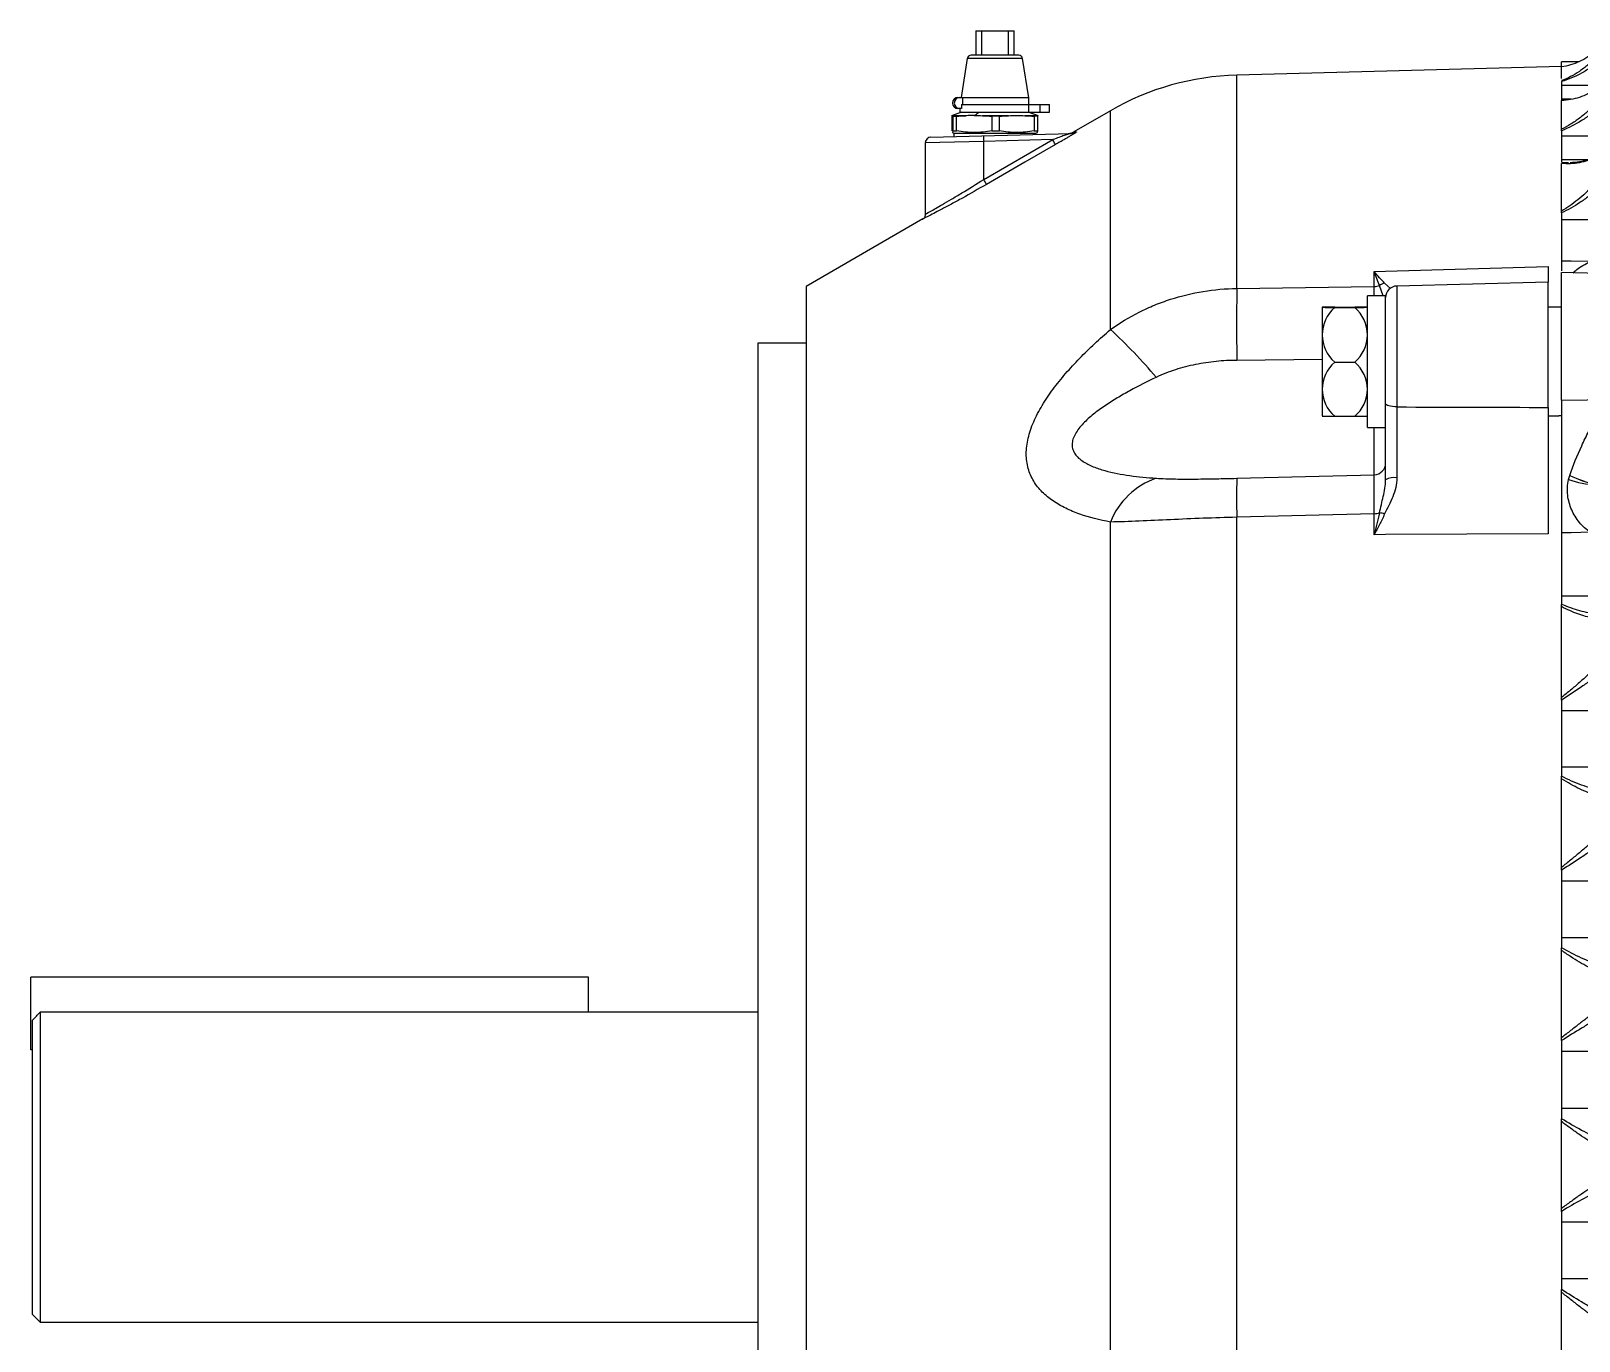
# Paper-space layout '_Back' of a CAD drawing. Header units: inches. Extents: x -13.8 to 10.2, y -6.3 to 9.3.
# Drawn here: x -13.76 to -5.75, y -0.91 to 5.86 of the extents above; entities that cross this region are included whole.
import ezdxf

# ---------------------------------------------------------------- set-up
doc = ezdxf.new("R2010")
doc.units = ezdxf.units.IN
doc.header["$MEASUREMENT"] = 0

psp = doc.layouts.new('_Back')

# ---------------------------------------------------------------- linework, layer by layer
at = {"color": 7, "linetype": 'Continuous', "lineweight": 25}
for p, q in [((-8.8735, 5.8642), (-8.8735, 5.7392)), ((-8.8735, 5.8642), (-8.6745, 5.8642)), ((-8.8437, 5.8642), (-8.8437, 5.7392)), ((-8.7048, 5.8642), (-8.7048, 5.7392)), ((-8.6745, 5.7392), (-8.6745, 5.8642)), ((-8.9167, 5.7224), (-8.9488, 5.5202)), ((-8.6511, 5.7392), (-8.8969, 5.7392)), ((-8.599, 5.5192), (-8.6313, 5.7224)), ((-5.7545, 5.705), (-5.844, 5.705)), ((-5.844, 5.6186), (-5.844, 5.705)), ((-5.844, 5.6801), (-7.5232, 5.6362)), ((-5.844, 5.6021), (-5.844, 5.5064)), ((-8.9466, 5.4442), (-8.9988, 5.426)), ((-8.965, 5.5202), (-8.9413, 5.5202)), ((-8.9471, 5.4632), (-8.965, 5.4632)), ((-8.955, 5.4632), (-8.955, 5.4442)), ((-8.955, 5.4442), (-8.4922, 5.4442)), ((-8.9471, 5.4842), (-8.9471, 5.4632)), ((-8.9471, 5.4842), (-8.4922, 5.4842)), ((-8.9413, 5.5202), (-8.9413, 5.4842)), ((-8.599, 5.5192), (-8.9413, 5.5192)), ((-8.5492, 5.426), (-8.6014, 5.4442)), ((-8.6005, 5.4842), (-8.6005, 5.4442)), ((-8.599, 5.4842), (-8.599, 5.5192)), ((-8.5426, 5.4842), (-8.5426, 5.4442)), ((-8.4922, 5.4442), (-8.4922, 5.4842)), ((-8.177, 5.4518), (-8.3665, 5.3424)), ((-5.844, 5.3558), (-5.844, 5.5049)), ((-8.9951, 5.3477), (-8.9951, 5.4228)), ((-8.9234, 5.426), (-8.9934, 5.426)), ((-8.9917, 5.4228), (-8.9718, 5.4228)), ((-8.9917, 5.4228), (-8.9917, 5.3477)), ((-8.9718, 5.3477), (-8.9718, 5.4228)), ((-8.7032, 5.426), (-8.8378, 5.426)), ((-8.7893, 5.4228), (-8.7893, 5.3477)), ((-8.7507, 5.4228), (-8.7893, 5.4228)), ((-8.7507, 5.3477), (-8.7507, 5.4228)), ((-8.5538, 5.426), (-8.6192, 5.426)), ((-8.5717, 5.4228), (-8.5717, 5.3477)), ((-8.5529, 5.4228), (-8.5717, 5.4228)), ((-8.5529, 5.3477), (-8.5529, 5.4228)), ((-9.134, 5.2858), (-9.134, 4.918)), ((-9.1048, 5.3158), (-8.3806, 5.3347)), ((-8.9936, 5.3391), (-8.9862, 5.3365)), ((-8.9917, 5.3477), (-8.9718, 5.3477)), ((-8.9862, 5.3365), (-8.9862, 5.3189)), ((-8.9862, 5.3365), (-8.5618, 5.3365)), ((-8.8321, 5.0964), (-8.4753, 5.3023)), ((-8.4753, 5.3023), (-8.8321, 5.2929)), ((-8.8321, 5.0964), (-8.8321, 5.2929)), ((-8.7893, 5.3477), (-8.7507, 5.3477)), ((-8.5717, 5.3477), (-8.5529, 5.3477)), ((-8.5618, 5.3365), (-8.5544, 5.3391)), ((-8.5618, 5.33), (-8.5618, 5.3365)), ((-8.5546, 5.3395), (-8.5529, 5.3477)), ((-5.844, 5.3484), (-5.844, 5.1877)), ((-5.844, 4.9329), (-5.844, 5.1794)), ((-9.1463, 4.8922), (-9.75, 4.5436)), ((-5.844, 4.9235), (-5.844, 4.6234)), ((-5.4972, 4.8873), (-5.844, 4.8873)), ((-6.8124, 4.5423), (-6.8124, 4.6209)), ((-5.914, 4.5659), (-6.6956, 4.5454)), ((-5.914, 3.9177), (-5.914, 4.5659)), ((-4.232, 4.5729), (-5.844, 4.6151)), ((-5.844, 3.9544), (-5.844, 4.6151)), ((-9.75, 4.5436), (-9.75, -4.5436)), ((-7.5232, 4.533), (-6.8124, 4.5423)), ((-6.754, 4.4943), (-6.848, 4.4943)), ((-6.848, 3.8143), (-6.848, 4.4943)), ((-6.754, 3.9383), (-6.754, 4.4943)), ((-7.0824, 4.4352), (-7.0824, 3.8733)), ((-7.0171, 4.4367), (-6.9132, 4.4367)), ((-7.0171, 4.4338), (-6.9132, 4.4338)), ((-5.844, 4.4353), (-5.914, 4.4353)), ((-9.75, 4.2492), (-10, 4.2492)), ((-10, 4.2492), (-10, -4.2492)), ((-7.0171, 4.1513), (-6.9132, 4.1513)), ((-5.844, 3.9544), (-5.579, 3.9585)), ((-7.0171, 3.8718), (-6.9132, 3.8718)), ((-5.914, 3.8733), (-5.8578, 3.8733)), ((-5.844, 3.8733), (-5.8578, 3.8733)), ((-6.848, 3.8143), (-6.754, 3.8143)), ((-7.5232, 3.5513), (-6.8124, 3.5696)), ((-6.8124, 3.3681), (-7.5232, 3.3494)), ((-6.8124, 3.2594), (-6.8124, 3.3681)), ((-8.177, -3.325), (-8.177, 3.325)), ((-7.5232, -3.3494), (-7.5232, 3.3494)), ((-5.844, 3.2684), (-5.844, 2.8993)), ((-5.844, 2.943), (-5.4972, 2.943)), ((-5.844, 2.4181), (-5.844, 2.8878)), ((-5.844, 2.4037), (-5.844, 2.0102)), ((-5.4972, 2.3492), (-5.844, 2.3492)), ((-5.844, 2.0594), (-5.4972, 2.0594)), ((-5.844, 1.5394), (-5.844, 1.9972)), ((-5.844, 1.5246), (-5.844, 1.1237)), ((-5.4972, 1.4683), (-5.844, 1.4683)), ((-5.844, 1.1768), (-5.4972, 1.1768)), ((-5.844, 0.6585), (-5.844, 1.1097)), ((-13.758, 0.5962), (-13.758, 0.9712)), ((-10.8751, 0.9712), (-13.758, 0.9712)), ((-10.8751, 0.7903), (-10.8751, 0.9712)), ((-13.7501, -0.7723), (-13.7501, 0.7491)), ((-13.7101, 0.7903), (-13.7101, -0.8123)), ((-10, 0.7903), (-13.7101, 0.7903)), ((-5.844, 0.6436), (-5.844, 0.2392)), ((-13.7501, 0.5962), (-13.758, 0.5962)), ((-5.4972, 0.587), (-5.844, 0.587)), ((-5.844, 0.2947), (-5.4972, 0.2947)), ((-5.844, -0.2245), (-5.844, 0.2245)), ((-5.844, -0.2392), (-5.844, -0.6436)), ((-5.4972, -0.2947), (-5.844, -0.2947)), ((-5.844, -0.587), (-5.4972, -0.587)), ((-5.844, -1.1097), (-5.844, -0.6585)), ((-13.7501, -0.7723), (-13.7101, -0.8123)), ((-13.7101, -0.8123), (-10, -0.8123))]:
    psp.add_line(p, q, dxfattribs=at)
at = {"color": 8, "linetype": 'Continuous', "lineweight": 25}
for p, q in [((-8.6313, 5.7224), (-8.9167, 5.7224)), ((-7.5232, 4.533), (-7.5232, 5.6362)), ((-5.6488, 5.5823), (-5.844, 5.5823)), ((-8.177, 4.3204), (-8.177, 5.4518)), ((-5.844, 5.5128), (-5.7946, 5.5128)), ((-8.8321, 5.2929), (-9.134, 5.2858)), ((-5.5411, 5.3203), (-5.844, 5.3203)), ((-5.844, 5.1989), (-5.7099, 5.1989)), ((-5.844, 5.1835), (-5.8087, 5.1847)), ((-6.8123, 4.4943), (-6.8124, 4.5423)), ((-6.7673, 4.4943), (-6.7857, 4.5479)), ((-6.7592, 4.5595), (-6.7282, 4.5333)), ((-6.6956, 4.5454), (-6.6956, 3.9201)), ((-7.0824, 4.1648), (-7.5232, 4.1611)), ((-6.8124, 3.5696), (-6.8124, 3.8143))]:
    psp.add_line(p, q, dxfattribs=at)
at = {"color": 7, "linetype": 'Continuous', "lineweight": 25, "flags": 128}
for points in [[(-8.4611, 5.2763), (-8.6187, 5.1854), (-8.8179, 5.0705)], [(-6.8124, 4.6209), (-6.754, 4.6225), (-5.914, 4.6461)], [(-5.844, 4.6759), (-5.7939, 4.6751), (-5.6951, 4.6735)], [(-6.6956, 3.9201), (-6.7071, 3.9205), (-6.718, 3.9216), (-6.7281, 3.9233), (-6.737, 3.9256), (-6.7442, 3.9283), (-6.7496, 3.9314), (-6.7529, 3.9348), (-6.754, 3.9383)], [(-5.914, 3.2646), (-6.754, 3.2598), (-6.8124, 3.2594)], [(-5.6951, 3.2719), (-5.7939, 3.2696), (-5.844, 3.2684)]]:
    psp.add_lwpolyline(points, dxfattribs=at)
at = {"color": 7, "linetype": 'Continuous', "lineweight": 25}
for centre, radius, start, end in [((-8.8969, 5.7192), 0.02, 90, 170.96052), ((-8.6511, 5.7192), 0.02, 9.03948, 90), ((-7.487, 4.2566), 1.38, 91.5, 120), ((-8.965, 5.4917), 0.0285, 90, 270), ((-8.9556, 5.4917), 0.0285, 92.06544, 267.93456), ((-9.104, 5.2858), 0.03, 91.5, 177.28272), ((-8.5455, 5.3079), 0.287, 177.00545, 182.99455), ((-8.3965, 5.3943), 0.06, 271.60748, 300.10695), ((-9.1497, 4.9054), 0.3707, 26.45201, 31.02336), ((4.9558, 4.3471), 12.4804, 179.14624, 180.85376), ((-6.8137, 4.614), 0.0717, 271.02089, 292.93795), ((-6.7465, 4.494), 0.0667, 100.91605, 125.99056), ((-6.694, 4.4854), 0.06, 91.5, 180), ((-7.0264, 3.4096), 1.0272, 89.48489, 93.12482), ((-7.0264, 5.4609), 1.0272, 266.87518, 270.51511), ((-6.8912, 4.2899), 0.1912, 131.20586, 179.21715), ((-6.904, 3.4096), 1.0272, 86.87518, 90.51511), ((-6.904, 5.4609), 1.0272, 269.48489, 273.12482), ((-7.0392, 4.2899), 0.1912, 0.78285, 48.79414), ((-9.931, 2.402), 2.5994, 40.01214, 47.56399), ((-6.8912, 4.2951), 0.1912, 180.78285, 228.79414), ((-7.0392, 4.2951), 0.1912, 311.20586, 359.21715), ((-6.894, 4.0087), 0.1884, 130.81583, 179.14434), ((-7.0364, 4.0087), 0.1884, 0.85566, 49.18417), ((-6.894, 4.0143), 0.1884, 180.85566, 229.18417), ((-7.0364, 4.0143), 0.1884, 310.81583, 359.14434), ((-7.0264, 4.8989), 1.0272, 266.87518, 270.51511), ((-6.904, 4.8989), 1.0272, 269.48489, 273.12482), ((-6.814, 3.6295), 0.06, 271.45909, 359.96178), ((-7.8089, 3.177), 0.3968, 109.31389, 158.09377), ((-4.3227, 3.4503), 3.2021, 178.19343, 181.80657), ((-6.7095, 3.4673), 0.0877, 80.98519, 120.50579), ((-5.6181, 4.121), 0.6067, 251.77559, 265.36093), ((-5.506, 4.1994), 0.6996, 244.96742, 256.71233), ((-5.505, 4.2024), 0.702, 244.99354, 256.71729), ((-6.8135, 3.4616), 0.0935, 270.63664, 287.24588), ((-6.7959, 3.2569), 0.1158, 71.52601, 84.98231)]:
    psp.add_arc(centre, radius, start, end, dxfattribs=at)
for points, knots in [([(-5.6663, 5.762), (-5.6798, 5.7497), (-5.6936, 5.739), (-5.7222, 5.7203), (-5.7369, 5.7123), (-5.767, 5.6986), (-5.7823, 5.6929), (-5.813, 5.6839), (-5.8284, 5.6804), (-5.844, 5.678)], [0, 0, 0, 0, 0.25, 0.25, 0.5, 0.5, 0.75, 0.75, 1, 1, 1, 1]), ([(-5.6663, 5.7284), (-5.6798, 5.7139), (-5.6936, 5.7007), (-5.7222, 5.6765), (-5.7369, 5.6655), (-5.767, 5.6454), (-5.7823, 5.6363), (-5.813, 5.6204), (-5.8284, 5.6134), (-5.844, 5.6073)], [0, 0, 0, 0, 0.25, 0.25, 0.5, 0.5, 0.75, 0.75, 1, 1, 1, 1]), ([(-5.6444, 5.7154), (-5.6595, 5.7015), (-5.6752, 5.6889), (-5.7074, 5.6659), (-5.7239, 5.6556), (-5.7747, 5.6274), (-5.8091, 5.613), (-5.844, 5.6021)], [0, 0, 0, 0, 0.25, 0.25, 0.5, 0.5, 1, 1, 1, 1]), ([(-5.6663, 5.5668), (-5.6798, 5.556), (-5.6936, 5.547), (-5.7222, 5.5318), (-5.7369, 5.5256), (-5.767, 5.5157), (-5.7823, 5.512), (-5.813, 5.5068), (-5.8284, 5.5053), (-5.844, 5.5049)], [0, 0, 0, 0, 0.25, 0.25, 0.5, 0.5, 0.75, 0.75, 1, 1, 1, 1]), ([(-5.6663, 5.4917), (-5.6798, 5.4767), (-5.6936, 5.4627), (-5.7222, 5.4365), (-5.7369, 5.4243), (-5.767, 5.4016), (-5.7823, 5.3911), (-5.813, 5.3721), (-5.8284, 5.3635), (-5.844, 5.3558)], [0, 0, 0, 0, 0.25, 0.25, 0.5, 0.5, 0.75, 0.75, 1, 1, 1, 1]), ([(-5.6444, 5.4747), (-5.6595, 5.4603), (-5.6752, 5.447), (-5.7074, 5.4224), (-5.7239, 5.411), (-5.7747, 5.3794), (-5.8091, 5.3622), (-5.844, 5.3484)], [0, 0, 0, 0, 0.25, 0.25, 0.5, 0.5, 1, 1, 1, 1]), ([(-8.9917, 5.3477), (-8.9922, 5.3421), (-8.9928, 5.3363), (-8.9934, 5.3393), (-8.9934, 5.3395)], [0, 0, 0, 0, 0.954468, 1, 1, 1, 1]), ([(-8.7893, 5.3477), (-8.8196, 5.3423), (-8.8499, 5.3391), (-8.9112, 5.3391), (-8.9416, 5.3423), (-8.9718, 5.3477)], [0, 0, 0, 0, 0.5, 0.5, 1, 1, 1, 1]), ([(-8.3806, 5.3347), (-8.3797, 5.3348), (-8.3806, 5.3344), (-8.3825, 5.3338), (-8.3838, 5.3335), (-8.3878, 5.3324), (-8.391, 5.3315), (-8.4009, 5.3287), (-8.4082, 5.3264), (-8.4322, 5.3182), (-8.4512, 5.3095), (-8.4753, 5.3023)], [0, 0, 0, 0, 0.0625, 0.0625, 0.125, 0.125, 0.25, 0.25, 0.5, 0.5, 1, 1, 1, 1]), ([(-8.4611, 5.2763), (-8.4611, 5.2768), (-8.4627, 5.2798), (-8.4679, 5.2893), (-8.4715, 5.2958), (-8.4753, 5.3023)], [0, 0, 0, 0, 0.5, 0.5, 1, 1, 1, 1]), ([(-8.3522, 5.3428), (-8.3521, 5.3428), (-8.3519, 5.3428), (-8.352, 5.3425), (-8.3524, 5.342), (-8.3532, 5.3413), (-8.3544, 5.3404), (-8.3559, 5.3394), (-8.3583, 5.3376), (-8.3624, 5.3349), (-8.3699, 5.3301), (-8.3808, 5.3233), (-8.3948, 5.3149), (-8.4103, 5.3057), (-8.4242, 5.2976), (-8.4415, 5.2877), (-8.453, 5.281), (-8.4611, 5.2763)], [0, 0, 0, 0, 0.026018, 0.051614, 0.077027, 0.102504, 0.128289, 0.154619, 0.181715, 0.240099, 0.301387, 0.405512, 0.519639, 0.6242, 0.749132, 0.823191, 1, 1, 1, 1]), ([(-5.6663, 5.2167), (-5.6798, 5.2078), (-5.6936, 5.2008), (-5.7222, 5.1896), (-5.7369, 5.1855), (-5.767, 5.1798), (-5.7823, 5.1782), (-5.813, 5.1772), (-5.8284, 5.1778), (-5.844, 5.1794)], [0, 0, 0, 0, 0.25, 0.25, 0.5, 0.5, 0.75, 0.75, 1, 1, 1, 1]), ([(-5.6618, 5.2227), (-5.6752, 5.2149), (-5.7034, 5.1984), (-5.7497, 5.1854), (-5.7831, 5.1836), (-5.7993, 5.1827)], [0, 0, 0, 0, 0.31714, 0.669648, 1, 1, 1, 1]), ([(-8.8179, 5.0705), (-8.86, 5.0465), (-8.923, 5.0106), (-9.0004, 4.9684), (-9.0507, 4.9415), (-9.0925, 4.9196), (-9.1298, 4.9004), (-9.152, 4.8891), (-9.147, 4.8916), (-9.1462, 4.892)], [0, 0, 0, 0, 0.2592728, 0.3875253, 0.5203037, 0.6352717, 0.7546151, 0.9574734, 1, 1, 1, 1]), ([(-5.6812, 5.0644), (-5.7064, 5.0376), (-5.7328, 5.0135), (-5.7738, 4.9805), (-5.7878, 4.97), (-5.8158, 4.9505), (-5.8299, 4.9414), (-5.844, 4.9329)], [0, 0, 0, 0, 0.5, 0.5, 0.75, 0.75, 1, 1, 1, 1]), ([(-5.6605, 5.0451), (-5.6748, 5.0323), (-5.6893, 5.0203), (-5.719, 4.9976), (-5.7342, 4.9868), (-5.7651, 4.9665), (-5.7808, 4.9569), (-5.8123, 4.9392), (-5.8281, 4.931), (-5.844, 4.9235)], [0, 0, 0, 0, 0.25, 0.25, 0.5, 0.5, 0.75, 0.75, 1, 1, 1, 1]), ([(-9.1344, 4.9178), (-9.1342, 4.9165), (-9.1338, 4.9126), (-9.1351, 4.9074), (-9.1369, 4.9039), (-9.1375, 4.9028)], [0, 0, 0, 0, 0.250006, 0.753108, 1, 1, 1, 1]), ([(-5.914, 4.6461), (-5.914, 4.6228), (-5.914, 4.5905), (-5.914, 4.5713), (-5.914, 4.5659)], [0, 0, 0, 0, 0.717422, 1, 1, 1, 1]), ([(-6.7592, 4.5595), (-6.7676, 4.5683), (-6.7763, 4.5779), (-6.7941, 4.5983), (-6.8033, 4.6093), (-6.8124, 4.6209)], [0, 0, 0, 0, 0.5, 0.5, 1, 1, 1, 1]), ([(-8.177, 4.3204), (-8.1293, 4.3546), (-8.0795, 4.3846), (-8.0018, 4.4236), (-7.9754, 4.4356), (-7.9215, 4.4577), (-7.894, 4.4677), (-7.8105, 4.4946), (-7.754, 4.5081), (-7.6397, 4.5269), (-7.5818, 4.5321), (-7.5232, 4.533)], [0, 0, 0, 0, 0.25, 0.25, 0.375, 0.375, 0.5, 0.5, 0.75, 0.75, 1, 1, 1, 1]), ([(-8.177, 3.325), (-8.2326, 3.335), (-8.2857, 3.3482), (-8.3604, 3.3747), (-8.3845, 3.3847), (-8.4306, 3.4072), (-8.4527, 3.4198), (-8.4935, 3.4478), (-8.5123, 3.4632), (-8.5376, 3.4888), (-8.5456, 3.4977), (-8.5604, 3.5165), (-8.5673, 3.5263), (-8.5857, 3.5569), (-8.5953, 3.5788), (-8.6051, 3.6141), (-8.6076, 3.6264), (-8.611, 3.6515), (-8.6118, 3.6643), (-8.6118, 3.7034), (-8.6086, 3.7304), (-8.5988, 3.7723), (-8.5947, 3.7865), (-8.5852, 3.8147), (-8.5797, 3.8289), (-8.5674, 3.8572), (-8.5607, 3.8714), (-8.5459, 3.8999), (-8.5379, 3.9142), (-8.5125, 3.9564), (-8.4937, 3.9842), (-8.4532, 4.0389), (-8.4314, 4.0658), (-8.3968, 4.1059), (-8.3849, 4.1192), (-8.3607, 4.1454), (-8.3484, 4.1584), (-8.2859, 4.2228), (-8.2326, 4.2723), (-8.177, 4.3204)], [0, 0, 0, 0, 0.125, 0.125, 0.1875, 0.1875, 0.25, 0.25, 0.3125, 0.3125, 0.34375, 0.34375, 0.375, 0.375, 0.4375, 0.4375, 0.46875, 0.46875, 0.5, 0.5, 0.5625, 0.5625, 0.59375, 0.59375, 0.625, 0.625, 0.65625, 0.65625, 0.6875, 0.6875, 0.75, 0.75, 0.8125, 0.8125, 0.84375, 0.84375, 0.875, 0.875, 1, 1, 1, 1]), ([(-7.5232, 4.1611), (-7.5591, 4.1608), (-7.5948, 4.1589), (-7.6659, 4.1518), (-7.7013, 4.1465), (-7.7716, 4.1324), (-7.8064, 4.1235), (-7.8744, 4.1017), (-7.9077, 4.0887), (-7.9401, 4.0732)], [0, 0, 0, 0, 0.25, 0.25, 0.5, 0.5, 0.75, 0.75, 1, 1, 1, 1]), ([(-7.9401, 4.0732), (-7.9861, 4.0513), (-8.0315, 4.0285), (-8.098, 3.9921), (-8.1199, 3.9796), (-8.163, 3.9536), (-8.1843, 3.9402), (-8.2253, 3.9125), (-8.2451, 3.8981), (-8.2735, 3.8754), (-8.2827, 3.8676), (-8.3005, 3.8516), (-8.3091, 3.8433), (-8.3334, 3.8179), (-8.3474, 3.8004), (-8.3631, 3.7726), (-8.3674, 3.7631), (-8.3732, 3.7443), (-8.3748, 3.735), (-8.375, 3.7166), (-8.3736, 3.7078), (-8.3681, 3.6909), (-8.3641, 3.6831), (-8.3489, 3.6614), (-8.3346, 3.6489), (-8.3022, 3.6276), (-8.2843, 3.6188), (-8.2464, 3.6035), (-8.2264, 3.5969), (-8.1641, 3.5797), (-8.1207, 3.5715), (-8.0318, 3.5589), (-7.9863, 3.5545), (-7.9401, 3.5515)], [0, 0, 0, 0, 0.125, 0.125, 0.1875, 0.1875, 0.25, 0.25, 0.3125, 0.3125, 0.34375, 0.34375, 0.375, 0.375, 0.4375, 0.4375, 0.46875, 0.46875, 0.5, 0.5, 0.53125, 0.53125, 0.5625, 0.5625, 0.625, 0.625, 0.6875, 0.6875, 0.75, 0.75, 0.875, 0.875, 1, 1, 1, 1]), ([(-6.754, 3.5429), (-6.754, 3.5759), (-6.754, 3.6091), (-6.754, 3.6593), (-6.754, 3.6761), (-6.754, 3.7096), (-6.754, 3.7262), (-6.754, 3.8091), (-6.754, 3.8743), (-6.754, 3.9383)], [0, 0, 0, 0, 0.25, 0.25, 0.375, 0.375, 0.5, 0.5, 1, 1, 1, 1]), ([(-5.844, 3.9544), (-5.844, 3.8976), (-5.844, 3.8394), (-5.844, 3.7652), (-5.844, 3.7503), (-5.844, 3.7203), (-5.844, 3.7051), (-5.844, 3.6599), (-5.844, 3.6301), (-5.844, 3.571), (-5.844, 3.5417), (-5.844, 3.4983), (-5.844, 3.4838), (-5.844, 3.4551), (-5.844, 3.4409), (-5.844, 3.3708), (-5.844, 3.318), (-5.844, 3.2684)], [0, 0, 0, 0, 0.25, 0.25, 0.3125, 0.3125, 0.375, 0.375, 0.5, 0.5, 0.625, 0.625, 0.6875, 0.6875, 0.75, 0.75, 1, 1, 1, 1]), ([(-6.6956, 3.9201), (-6.6956, 3.8608), (-6.6957, 3.8004), (-6.6957, 3.7237), (-6.6957, 3.7083), (-6.6957, 3.6773), (-6.6957, 3.6617), (-6.6958, 3.6153), (-6.6958, 3.5845), (-6.6958, 3.5539)], [0, 0, 0, 0, 0.5, 0.5, 0.625, 0.625, 0.75, 0.75, 1, 1, 1, 1]), ([(-5.914, 3.9177), (-5.914, 3.8628), (-5.914, 3.807), (-5.914, 3.7219), (-5.914, 3.6934), (-5.914, 3.6359), (-5.914, 3.6075), (-5.914, 3.5514), (-5.914, 3.5237), (-5.914, 3.4689), (-5.914, 3.4418), (-5.914, 3.3618), (-5.914, 3.3116), (-5.914, 3.2646)], [0, 0, 0, 0, 0.25, 0.25, 0.375, 0.375, 0.5, 0.5, 0.625, 0.625, 0.75, 0.75, 1, 1, 1, 1]), ([(-5.8018, 3.5662), (-5.7842, 3.6185), (-5.7634, 3.6696), (-5.7285, 3.7446), (-5.7162, 3.7693), (-5.6904, 3.8183), (-5.6769, 3.8425), (-5.6629, 3.8662)], [0, 0, 0, 0, 0.5, 0.5, 0.75, 0.75, 1, 1, 1, 1]), ([(-7.9401, 3.5515), (-7.9077, 3.5493), (-7.8744, 3.5482), (-7.8064, 3.5471), (-7.7718, 3.547), (-7.7013, 3.5476), (-7.6659, 3.5481), (-7.5948, 3.5495), (-7.5591, 3.5503), (-7.5232, 3.5513)], [0, 0, 0, 0, 0.25, 0.25, 0.5, 0.5, 0.75, 0.75, 1, 1, 1, 1]), ([(-6.8124, 3.3681), (-6.8124, 3.3978), (-6.8123, 3.4245), (-6.8123, 3.4604), (-6.8123, 3.4716), (-6.8123, 3.4925), (-6.8123, 3.5021), (-6.8123, 3.528), (-6.8123, 3.5417), (-6.8123, 3.5566), (-6.8123, 3.5606), (-6.8124, 3.5666), (-6.8124, 3.5686), (-6.8124, 3.5696)], [0, 0, 0, 0, 0.25, 0.25, 0.375, 0.375, 0.5, 0.5, 0.75, 0.75, 0.875, 0.875, 1, 1, 1, 1]), ([(-6.7857, 3.3723), (-6.7829, 3.3867), (-6.7795, 3.4008), (-6.7727, 3.4289), (-6.7692, 3.4429), (-6.7629, 3.4709), (-6.76, 3.485), (-6.7555, 3.5136), (-6.754, 3.528), (-6.754, 3.5429)], [0, 0, 0, 0, 0.25, 0.25, 0.5, 0.5, 0.75, 0.75, 1, 1, 1, 1]), ([(-6.6958, 3.5539), (-6.6958, 3.5367), (-6.6981, 3.5199), (-6.7057, 3.4872), (-6.7111, 3.4712), (-6.7235, 3.4402), (-6.7306, 3.4252), (-6.7451, 3.3958), (-6.7527, 3.3814), (-6.7592, 3.3668)], [0, 0, 0, 0, 0.25, 0.25, 0.5, 0.5, 0.75, 0.75, 1, 1, 1, 1]), ([(-5.6951, 3.2719), (-5.7167, 3.2866), (-5.7355, 3.3038), (-5.7599, 3.3332), (-5.7674, 3.3436), (-5.7809, 3.3654), (-5.7868, 3.3767), (-5.7971, 3.4003), (-5.8015, 3.4127), (-5.8083, 3.438), (-5.8108, 3.4509), (-5.8138, 3.4774), (-5.8142, 3.4909), (-5.8128, 3.5178), (-5.811, 3.5313), (-5.8079, 3.5447)], [0, 0, 0, 0, 0.25, 0.25, 0.375, 0.375, 0.5, 0.5, 0.625, 0.625, 0.75, 0.75, 0.875, 0.875, 1, 1, 1, 1]), ([(-6.7592, 3.3668), (-6.7676, 3.3479), (-6.7763, 3.3295), (-6.7941, 3.2938), (-6.8033, 3.2763), (-6.8124, 3.2594)], [0, 0, 0, 0, 0.5, 0.5, 1, 1, 1, 1]), ([(-7.5232, 3.3494), (-7.5818, 3.348), (-7.6397, 3.3463), (-7.7542, 3.342), (-7.8108, 3.3395), (-7.9223, 3.3344), (-7.976, 3.3318), (-8.0796, 3.3275), (-8.1293, 3.3257), (-8.177, 3.325)], [0, 0, 0, 0, 0.25, 0.25, 0.5, 0.5, 0.75, 0.75, 1, 1, 1, 1]), ([(-5.6605, 2.8511), (-5.6748, 2.8514), (-5.6893, 2.853), (-5.719, 2.858), (-5.7342, 2.8615), (-5.7651, 2.87), (-5.7808, 2.8751), (-5.8123, 2.8864), (-5.8281, 2.8926), (-5.844, 2.8993)], [0, 0, 0, 0, 0.25, 0.25, 0.5, 0.5, 0.75, 0.75, 1, 1, 1, 1]), ([(-5.6812, 2.8313), (-5.7064, 2.833), (-5.7328, 2.8397), (-5.7738, 2.8546), (-5.7878, 2.8604), (-5.8158, 2.8732), (-5.8299, 2.8802), (-5.844, 2.8878)], [0, 0, 0, 0, 0.5, 0.5, 0.75, 0.75, 1, 1, 1, 1]), ([(-5.6663, 2.5721), (-5.6798, 2.5597), (-5.6936, 2.547), (-5.7222, 2.5213), (-5.7369, 2.5082), (-5.767, 2.4819), (-5.7823, 2.4688), (-5.813, 2.4432), (-5.8284, 2.4305), (-5.844, 2.4181)], [0, 0, 0, 0, 0.25, 0.25, 0.5, 0.5, 0.75, 0.75, 1, 1, 1, 1]), ([(-5.6444, 2.5435), (-5.6595, 2.532), (-5.6752, 2.5202), (-5.7074, 2.4966), (-5.7239, 2.4847), (-5.7747, 2.4489), (-5.8091, 2.4258), (-5.844, 2.4037)], [0, 0, 0, 0, 0.25, 0.25, 0.5, 0.5, 1, 1, 1, 1]), ([(-5.6444, 1.9394), (-5.6595, 1.9411), (-5.6752, 1.9444), (-5.7074, 1.953), (-5.7239, 1.9584), (-5.7747, 1.9772), (-5.8091, 1.9928), (-5.844, 2.0102)], [0, 0, 0, 0, 0.25, 0.25, 0.5, 0.5, 1, 1, 1, 1]), ([(-5.6663, 1.9158), (-5.6798, 1.9182), (-5.6936, 1.9221), (-5.7222, 1.9322), (-5.7369, 1.9384), (-5.767, 1.9528), (-5.7823, 1.9608), (-5.813, 1.9781), (-5.8284, 1.9874), (-5.844, 1.9972)], [0, 0, 0, 0, 0.25, 0.25, 0.5, 0.5, 0.75, 0.75, 1, 1, 1, 1]), ([(-5.6663, 1.6853), (-5.6798, 1.6745), (-5.6936, 1.6631), (-5.7222, 1.6396), (-5.7369, 1.6273), (-5.767, 1.6024), (-5.7823, 1.5897), (-5.813, 1.5645), (-5.8284, 1.552), (-5.844, 1.5394)], [0, 0, 0, 0, 0.25, 0.25, 0.5, 0.5, 0.75, 0.75, 1, 1, 1, 1]), ([(-5.6444, 1.6562), (-5.6595, 1.6463), (-5.6752, 1.6359), (-5.7074, 1.6144), (-5.7239, 1.6033), (-5.7747, 1.5695), (-5.8091, 1.5469), (-5.844, 1.5246)], [0, 0, 0, 0, 0.25, 0.25, 0.5, 0.5, 1, 1, 1, 1]), ([(-5.6444, 1.0335), (-5.6595, 1.0375), (-5.6752, 1.0428), (-5.7074, 1.0553), (-5.7239, 1.0625), (-5.7747, 1.0861), (-5.8091, 1.1042), (-5.844, 1.1237)], [0, 0, 0, 0, 0.25, 0.25, 0.5, 0.5, 1, 1, 1, 1]), ([(-5.6663, 1.0075), (-5.6798, 1.0122), (-5.6936, 1.0183), (-5.7222, 1.0325), (-5.7369, 1.0406), (-5.767, 1.0584), (-5.7823, 1.068), (-5.813, 1.0882), (-5.8284, 1.0987), (-5.844, 1.1097)], [0, 0, 0, 0, 0.25, 0.25, 0.5, 0.5, 0.75, 0.75, 1, 1, 1, 1]), ([(-5.6663, 0.7928), (-5.6798, 0.7839), (-5.6936, 0.7741), (-5.7222, 0.7532), (-5.7369, 0.7421), (-5.767, 0.719), (-5.7823, 0.707), (-5.813, 0.683), (-5.8284, 0.6708), (-5.844, 0.6585)], [0, 0, 0, 0, 0.25, 0.25, 0.5, 0.5, 0.75, 0.75, 1, 1, 1, 1]), ([(-5.6444, 0.7641), (-5.6595, 0.756), (-5.6752, 0.7471), (-5.7074, 0.7282), (-5.7239, 0.7182), (-5.7747, 0.6871), (-5.8091, 0.6654), (-5.844, 0.6436)], [0, 0, 0, 0, 0.25, 0.25, 0.5, 0.5, 1, 1, 1, 1]), ([(-5.6444, 0.1324), (-5.6595, 0.1386), (-5.6752, 0.1458), (-5.7074, 0.1617), (-5.7239, 0.1704), (-5.7747, 0.1981), (-5.8091, 0.2182), (-5.844, 0.2392)], [0, 0, 0, 0, 0.25, 0.25, 0.5, 0.5, 1, 1, 1, 1]), ([(-5.6663, 0.1047), (-5.6798, 0.1117), (-5.6936, 0.1197), (-5.7222, 0.1375), (-5.7369, 0.1472), (-5.767, 0.168), (-5.7823, 0.1789), (-5.813, 0.2013), (-5.8284, 0.2128), (-5.844, 0.2245)], [0, 0, 0, 0, 0.25, 0.25, 0.5, 0.5, 0.75, 0.75, 1, 1, 1, 1]), ([(-5.6663, -0.1047), (-5.6798, -0.1117), (-5.6936, -0.1197), (-5.7222, -0.1375), (-5.7369, -0.1472), (-5.767, -0.168), (-5.7823, -0.1789), (-5.813, -0.2013), (-5.8284, -0.2128), (-5.844, -0.2245)], [0, 0, 0, 0, 0.25, 0.25, 0.5, 0.5, 0.75, 0.75, 1, 1, 1, 1]), ([(-5.6444, -0.1324), (-5.6595, -0.1386), (-5.6752, -0.1458), (-5.7074, -0.1617), (-5.7239, -0.1704), (-5.7747, -0.1981), (-5.8091, -0.2182), (-5.844, -0.2392)], [0, 0, 0, 0, 0.25, 0.25, 0.5, 0.5, 1, 1, 1, 1]), ([(-5.6444, -0.7641), (-5.6595, -0.756), (-5.6752, -0.7471), (-5.7074, -0.7282), (-5.7239, -0.7182), (-5.7747, -0.6871), (-5.8091, -0.6654), (-5.844, -0.6436)], [0, 0, 0, 0, 0.25, 0.25, 0.5, 0.5, 1, 1, 1, 1]), ([(-5.6663, -0.7928), (-5.6798, -0.7839), (-5.6936, -0.7741), (-5.7222, -0.7532), (-5.7369, -0.7421), (-5.767, -0.719), (-5.7823, -0.707), (-5.813, -0.683), (-5.8284, -0.6708), (-5.844, -0.6585)], [0, 0, 0, 0, 0.25, 0.25, 0.5, 0.5, 0.75, 0.75, 1, 1, 1, 1])]:
    psp.add_open_spline(points, degree=3, knots=knots, dxfattribs=at)
for points in [[(-8.8806, 5.4271), (-8.8728, 5.4304), (-8.865, 5.4362), (-8.8578, 5.4442)], [(-8.9951, 5.4228), (-8.9948, 5.4242), (-8.9945, 5.4253), (-8.9942, 5.426)], [(-8.9926, 5.426), (-8.9923, 5.4253), (-8.992, 5.4242), (-8.9917, 5.4228)], [(-8.9718, 5.4228), (-8.9557, 5.4242), (-8.9395, 5.4253), (-8.9234, 5.426)], [(-8.8806, 5.4271), (-8.8948, 5.4271), (-8.9091, 5.4266), (-8.9234, 5.426)], [(-8.8806, 5.4271), (-8.8663, 5.4271), (-8.852, 5.4266), (-8.8378, 5.426)], [(-8.8378, 5.426), (-8.8216, 5.4253), (-8.8054, 5.4242), (-8.7893, 5.4228)], [(-8.7507, 5.4228), (-8.7349, 5.4242), (-8.7191, 5.4253), (-8.7032, 5.426)], [(-8.7032, 5.426), (-8.6892, 5.4266), (-8.6612, 5.4275), (-8.6332, 5.4266), (-8.6192, 5.426)], [(-8.6192, 5.426), (-8.6033, 5.4253), (-8.5875, 5.4242), (-8.5717, 5.4228)], [(-8.5529, 5.4228), (-8.5532, 5.4242), (-8.5535, 5.4253), (-8.5538, 5.426)], [(-8.5717, 5.3477), (-8.6015, 5.3422), (-8.6612, 5.3359), (-8.7209, 5.3422), (-8.7507, 5.3477)], [(-8.3806, 5.3347), (-8.3707, 5.335), (-8.3608, 5.3378), (-8.3522, 5.3428)], [(-5.844, 5.3484), (-5.844, 5.3515), (-5.844, 5.354), (-5.844, 5.3558)], [(-5.844, 4.9235), (-5.844, 4.9272), (-5.844, 4.9304), (-5.844, 4.9329)], [(-6.7857, 4.5479), (-6.7942, 4.571), (-6.8033, 4.5953), (-6.8124, 4.6209)], [(-6.6956, 3.9201), (-6.435, 3.9192), (-6.1745, 3.9185), (-5.914, 3.9177)], [(-5.8079, 3.5447), (-5.8062, 3.5517), (-5.8043, 3.5587), (-5.802, 3.5655)], [(-5.802, 3.5655), (-5.8019, 3.5657), (-5.8018, 3.566), (-5.8018, 3.5662)], [(-6.7857, 3.3723), (-6.7942, 3.3337), (-6.8033, 3.2961), (-6.8124, 3.2594)], [(-5.844, 2.8878), (-5.844, 2.8922), (-5.844, 2.896), (-5.844, 2.8993)], [(-5.844, 2.4037), (-5.844, 2.4087), (-5.844, 2.4135), (-5.844, 2.4181)], [(-5.844, 1.9972), (-5.844, 2.002), (-5.844, 2.0063), (-5.844, 2.0102)], [(-5.844, 1.5246), (-5.844, 1.5296), (-5.844, 1.5346), (-5.844, 1.5394)], [(-5.844, 1.1097), (-5.844, 1.1146), (-5.844, 1.1193), (-5.844, 1.1237)], [(-13.7501, 0.7491), (-13.7368, 0.7629), (-13.7234, 0.7766), (-13.7101, 0.7903)], [(-5.844, 0.6436), (-5.844, 0.6485), (-5.844, 0.6535), (-5.844, 0.6585)], [(-5.844, 0.2245), (-5.844, 0.2296), (-5.844, 0.2344), (-5.844, 0.2392)], [(-5.844, -0.2392), (-5.844, -0.2344), (-5.844, -0.2296), (-5.844, -0.2245)], [(-5.844, -0.6585), (-5.844, -0.6535), (-5.844, -0.6485), (-5.844, -0.6436)]]:
    psp.add_open_spline(points, degree=3, dxfattribs=at)
at = {"color": 8, "linetype": 'Continuous', "lineweight": 25}
psp.add_open_spline([(-8.3665, 5.3424), (-8.3665, 5.3424), (-8.3617, 5.3425), (-8.3522, 5.3428)], degree=3, dxfattribs=at)
for points, knots in [([(-9.1315, 4.918), (-9.1322, 4.9176), (-9.1367, 4.9151), (-9.1107, 4.9296), (-9.0594, 4.9587), (-8.999, 4.9941), (-8.9285, 5.0362), (-8.8705, 5.0724), (-8.8321, 5.0964)], [0, 0, 0, 0, 0.04105, 0.242658, 0.47552, 0.604353, 0.737932, 1, 1, 1, 1]), ([(-5.7835, 4.6135), (-5.7781, 4.6191), (-5.7593, 4.6387), (-5.7219, 4.659), (-5.6951, 4.6735)], [0, 0, 0, 0, 0.283495, 1, 1, 1, 1])]:
    psp.add_open_spline(points, degree=3, knots=knots, dxfattribs=at)

doc.saveas('drawing.dxf')
